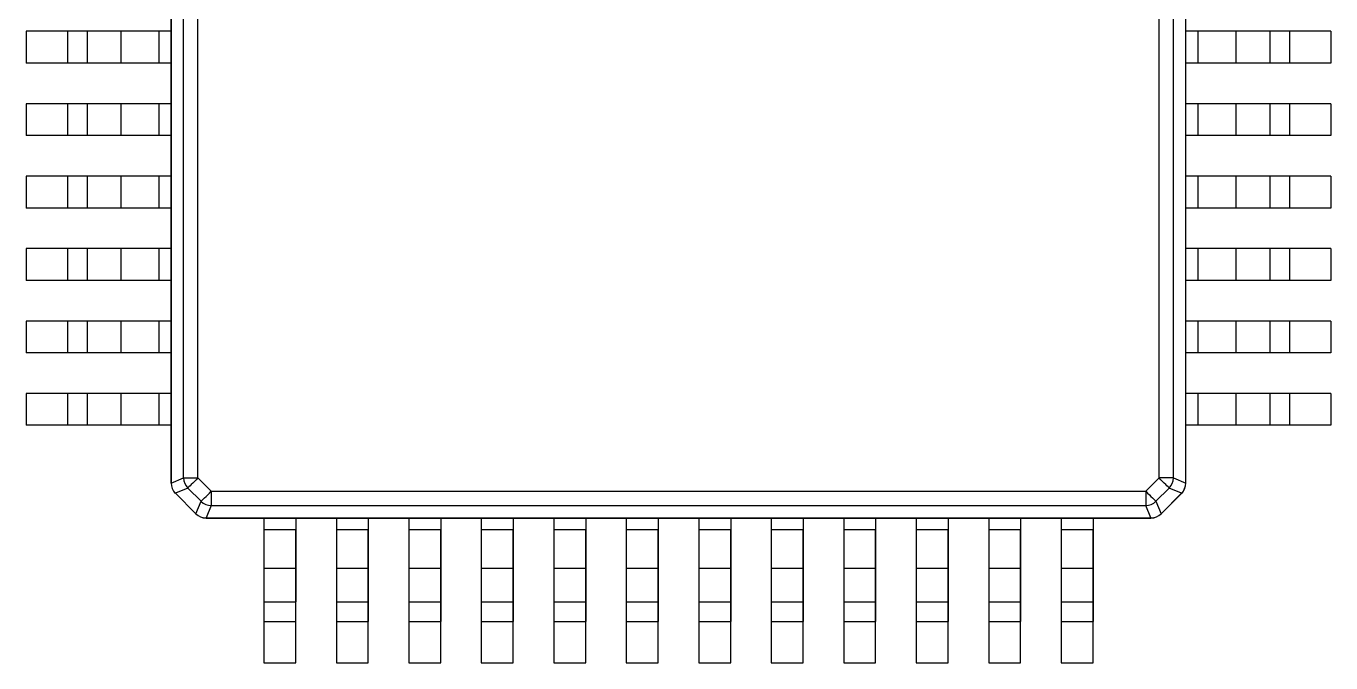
# Model space of a CAD drawing. Header units: millimetres. Extents: x 461 to 1302, y 117 to 711.
# Drawn here: x 706.76 to 724.76, y 601.65 to 610.44 of the extents above; entities that cross this region are included whole.
import ezdxf

# ---------------------------------------------------------------- set-up
doc = ezdxf.new("R2010")
doc.units = ezdxf.units.MM
doc.layers.get('0').update_dxf_attribs({"lineweight": 50})

msp = doc.modelspace()

# ---------------------------------------------------------------- linework, layer by layer
at = {"color": 7, "linetype": 'Continuous', "lineweight": 25}
for p, q in [((708.759, 604.135), (708.759, 617.17)), ((708.929, 604.206), (708.929, 617.099)), ((709.127, 604.206), (709.127, 617.099)), ((722.583, 604.206), (722.583, 616.899)), ((722.754, 604.135), (722.754, 616.97)), ((722.386, 604.206), (722.386, 616.346)), ((708.756, 610.933), (708.756, 610.373)), ((722.756, 610.373), (722.756, 610.933)), ((706.756, 610.373), (706.756, 609.933)), ((707.326, 610.373), (706.756, 610.373)), ((707.326, 610.373), (707.326, 609.933)), ((707.6, 610.373), (707.326, 610.373)), ((707.6, 610.373), (707.6, 609.933)), ((708.064, 610.373), (707.6, 610.373)), ((708.064, 610.373), (708.064, 609.933)), ((708.594, 610.373), (708.064, 610.373)), ((708.594, 609.933), (708.594, 610.373)), ((708.757, 610.373), (708.594, 610.373)), ((708.757, 610.373), (708.757, 609.933)), ((722.756, 609.933), (722.756, 610.373)), ((722.919, 610.373), (722.756, 610.373)), ((722.919, 610.373), (722.919, 609.933)), ((723.448, 610.373), (722.919, 610.373)), ((723.448, 609.933), (723.448, 610.373)), ((723.912, 610.373), (723.448, 610.373)), ((723.912, 610.373), (723.912, 609.933)), ((724.186, 610.373), (723.912, 610.373)), ((724.186, 610.373), (724.186, 609.933)), ((724.756, 610.373), (724.186, 610.373)), ((724.756, 610.373), (724.756, 609.933)), ((707.326, 609.933), (706.756, 609.933)), ((707.6, 609.933), (707.326, 609.933)), ((708.064, 609.933), (707.6, 609.933)), ((708.594, 609.933), (708.064, 609.933)), ((708.757, 609.933), (708.594, 609.933)), ((708.756, 609.933), (708.756, 609.373)), ((722.756, 609.373), (722.756, 609.933)), ((722.919, 609.933), (722.756, 609.933)), ((723.448, 609.933), (722.919, 609.933)), ((723.912, 609.933), (723.448, 609.933)), ((724.186, 609.933), (723.912, 609.933)), ((724.756, 609.933), (724.186, 609.933)), ((706.756, 609.373), (706.756, 608.933)), ((707.326, 609.373), (706.756, 609.373)), ((707.326, 609.373), (707.326, 608.933)), ((707.6, 609.373), (707.326, 609.373)), ((707.6, 609.373), (707.6, 608.933)), ((708.064, 609.373), (707.6, 609.373)), ((708.064, 609.373), (708.064, 608.933)), ((708.594, 609.373), (708.064, 609.373)), ((708.594, 608.933), (708.594, 609.373)), ((708.757, 609.373), (708.594, 609.373)), ((708.757, 609.373), (708.757, 608.933)), ((722.756, 608.933), (722.756, 609.373)), ((722.919, 609.373), (722.756, 609.373)), ((722.919, 609.373), (722.919, 608.933)), ((723.448, 609.373), (722.919, 609.373)), ((723.448, 608.933), (723.448, 609.373)), ((723.912, 609.373), (723.448, 609.373)), ((723.912, 609.373), (723.912, 608.933)), ((724.186, 609.373), (723.912, 609.373)), ((724.186, 609.373), (724.186, 608.933)), ((724.756, 609.373), (724.186, 609.373)), ((724.756, 609.373), (724.756, 608.933)), ((707.326, 608.933), (706.756, 608.933)), ((707.6, 608.933), (707.326, 608.933)), ((708.064, 608.933), (707.6, 608.933)), ((708.594, 608.933), (708.064, 608.933)), ((708.757, 608.933), (708.594, 608.933)), ((708.756, 608.933), (708.756, 608.373)), ((722.756, 608.373), (722.756, 608.933)), ((722.919, 608.933), (722.756, 608.933)), ((723.448, 608.933), (722.919, 608.933)), ((723.912, 608.933), (723.448, 608.933)), ((724.186, 608.933), (723.912, 608.933)), ((724.756, 608.933), (724.186, 608.933)), ((706.756, 608.373), (706.756, 607.933)), ((707.326, 608.373), (706.756, 608.373)), ((707.326, 608.373), (707.326, 607.933)), ((707.6, 608.373), (707.326, 608.373)), ((707.6, 608.373), (707.6, 607.933)), ((708.064, 608.373), (707.6, 608.373)), ((708.064, 608.373), (708.064, 607.933)), ((708.594, 608.373), (708.064, 608.373)), ((708.594, 607.933), (708.594, 608.373)), ((708.757, 608.373), (708.594, 608.373)), ((708.757, 608.373), (708.757, 607.933)), ((722.756, 607.933), (722.756, 608.373)), ((722.919, 608.373), (722.756, 608.373)), ((722.919, 608.373), (722.919, 607.933)), ((723.448, 608.373), (722.919, 608.373)), ((723.448, 607.933), (723.448, 608.373)), ((723.912, 608.373), (723.448, 608.373)), ((723.912, 608.373), (723.912, 607.933)), ((724.186, 608.373), (723.912, 608.373)), ((724.186, 608.373), (724.186, 607.933)), ((724.756, 608.373), (724.186, 608.373)), ((724.756, 608.373), (724.756, 607.933)), ((707.326, 607.933), (706.756, 607.933)), ((707.6, 607.933), (707.326, 607.933)), ((708.064, 607.933), (707.6, 607.933)), ((708.594, 607.933), (708.064, 607.933)), ((708.757, 607.933), (708.594, 607.933)), ((708.756, 607.933), (708.756, 607.373)), ((722.756, 607.373), (722.756, 607.933)), ((722.919, 607.933), (722.756, 607.933)), ((723.448, 607.933), (722.919, 607.933)), ((723.912, 607.933), (723.448, 607.933)), ((724.186, 607.933), (723.912, 607.933)), ((724.756, 607.933), (724.186, 607.933)), ((706.756, 607.373), (706.756, 606.933)), ((707.326, 607.373), (706.756, 607.373)), ((707.326, 607.373), (707.326, 606.933)), ((707.6, 607.373), (707.326, 607.373)), ((707.6, 607.373), (707.6, 606.933)), ((708.064, 607.373), (707.6, 607.373)), ((708.064, 607.373), (708.064, 606.933)), ((708.594, 607.373), (708.064, 607.373)), ((708.594, 606.933), (708.594, 607.373)), ((708.757, 607.373), (708.594, 607.373)), ((708.757, 607.373), (708.757, 606.933)), ((722.756, 606.933), (722.756, 607.373)), ((722.919, 607.373), (722.756, 607.373)), ((722.919, 607.373), (722.919, 606.933)), ((723.448, 607.373), (722.919, 607.373)), ((723.448, 606.933), (723.448, 607.373)), ((723.912, 607.373), (723.448, 607.373)), ((723.912, 607.373), (723.912, 606.933)), ((724.186, 607.373), (723.912, 607.373)), ((724.186, 607.373), (724.186, 606.933)), ((724.756, 607.373), (724.186, 607.373)), ((724.756, 607.373), (724.756, 606.933)), ((707.326, 606.933), (706.756, 606.933)), ((707.6, 606.933), (707.326, 606.933)), ((708.064, 606.933), (707.6, 606.933)), ((708.594, 606.933), (708.064, 606.933)), ((708.757, 606.933), (708.594, 606.933)), ((708.756, 606.933), (708.756, 606.373)), ((722.756, 606.373), (722.756, 606.933)), ((722.919, 606.933), (722.756, 606.933)), ((723.448, 606.933), (722.919, 606.933)), ((723.912, 606.933), (723.448, 606.933)), ((724.186, 606.933), (723.912, 606.933)), ((724.756, 606.933), (724.186, 606.933)), ((706.756, 606.373), (706.756, 605.933)), ((707.326, 606.373), (706.756, 606.373)), ((707.326, 606.373), (707.326, 605.933)), ((707.6, 606.373), (707.326, 606.373)), ((707.6, 606.373), (707.6, 605.933)), ((708.064, 606.373), (707.6, 606.373)), ((708.064, 606.373), (708.064, 605.933)), ((708.594, 606.373), (708.064, 606.373)), ((708.594, 605.933), (708.594, 606.373)), ((708.757, 606.373), (708.594, 606.373)), ((708.757, 606.373), (708.757, 605.933)), ((722.756, 605.933), (722.756, 606.373)), ((722.919, 606.373), (722.756, 606.373)), ((722.919, 606.373), (722.919, 605.933)), ((723.448, 606.373), (722.919, 606.373)), ((723.448, 605.933), (723.448, 606.373)), ((723.912, 606.373), (723.448, 606.373)), ((723.912, 606.373), (723.912, 605.933)), ((724.186, 606.373), (723.912, 606.373)), ((724.186, 606.373), (724.186, 605.933)), ((724.756, 606.373), (724.186, 606.373)), ((724.756, 606.373), (724.756, 605.933)), ((707.326, 605.933), (706.756, 605.933)), ((707.6, 605.933), (707.326, 605.933)), ((708.064, 605.933), (707.6, 605.933)), ((708.594, 605.933), (708.064, 605.933)), ((708.757, 605.933), (708.594, 605.933)), ((708.756, 605.933), (708.756, 605.373)), ((722.756, 605.373), (722.756, 605.933)), ((722.919, 605.933), (722.756, 605.933)), ((723.448, 605.933), (722.919, 605.933)), ((723.912, 605.933), (723.448, 605.933)), ((724.186, 605.933), (723.912, 605.933)), ((724.756, 605.933), (724.186, 605.933)), ((706.756, 605.373), (706.756, 604.933)), ((707.326, 605.373), (706.756, 605.373)), ((707.326, 605.373), (707.326, 604.933)), ((707.6, 605.373), (707.326, 605.373)), ((707.6, 605.373), (707.6, 604.933)), ((708.064, 605.373), (707.6, 605.373)), ((708.064, 605.373), (708.064, 604.933)), ((708.594, 605.373), (708.064, 605.373)), ((708.594, 604.933), (708.594, 605.373)), ((708.757, 605.373), (708.594, 605.373)), ((708.757, 605.373), (708.757, 604.933)), ((722.756, 604.933), (722.756, 605.373)), ((722.919, 605.373), (722.756, 605.373)), ((722.919, 605.373), (722.919, 604.933)), ((723.448, 605.373), (722.919, 605.373)), ((723.448, 604.933), (723.448, 605.373)), ((723.912, 605.373), (723.448, 605.373)), ((723.912, 605.373), (723.912, 604.933)), ((724.186, 605.373), (723.912, 605.373)), ((724.186, 605.373), (724.186, 604.933)), ((724.756, 605.373), (724.186, 605.373)), ((724.756, 605.373), (724.756, 604.933)), ((707.326, 604.933), (706.756, 604.933)), ((707.6, 604.933), (707.326, 604.933)), ((708.064, 604.933), (707.6, 604.933)), ((708.594, 604.933), (708.064, 604.933)), ((708.757, 604.933), (708.594, 604.933)), ((708.756, 604.933), (708.756, 604.135)), ((722.756, 604.135), (722.756, 604.933)), ((722.919, 604.933), (722.756, 604.933)), ((723.448, 604.933), (722.919, 604.933)), ((723.912, 604.933), (723.448, 604.933)), ((724.186, 604.933), (723.912, 604.933)), ((724.756, 604.933), (724.186, 604.933)), ((708.756, 604.135), (708.759, 604.135)), ((708.759, 604.135), (708.929, 604.206)), ((708.929, 604.206), (709.127, 604.206)), ((709.127, 604.206), (709.31, 604.023)), ((722.386, 604.206), (722.203, 604.023)), ((722.583, 604.206), (722.386, 604.206)), ((722.583, 604.206), (722.754, 604.135)), ((722.754, 604.135), (722.756, 604.135)), ((708.815, 603.994), (709.098, 603.711)), ((708.987, 604.066), (708.817, 603.996)), ((709.099, 603.713), (708.817, 603.996)), ((709.17, 603.884), (708.987, 604.066)), ((709.31, 604.023), (722.203, 604.023)), ((709.31, 604.023), (709.31, 603.826)), ((722.203, 604.023), (722.203, 603.826)), ((722.525, 604.066), (722.342, 603.884)), ((722.696, 603.996), (722.413, 603.713)), ((722.415, 603.711), (722.698, 603.994)), ((722.696, 603.996), (722.525, 604.066)), ((709.099, 603.713), (709.17, 603.884)), ((709.31, 603.826), (709.239, 603.655)), ((709.31, 603.826), (722.203, 603.826)), ((722.273, 603.655), (722.203, 603.826)), ((722.342, 603.884), (722.413, 603.713)), ((709.239, 603.655), (722.273, 603.655)), ((709.239, 603.655), (709.239, 603.653)), ((709.239, 603.653), (710.036, 603.653)), ((710.036, 603.653), (710.476, 603.653)), ((710.036, 603.653), (710.036, 603.49)), ((710.476, 603.653), (711.036, 603.653)), ((710.476, 603.653), (710.476, 603.653)), ((710.476, 603.653), (710.476, 603.49)), ((711.036, 603.653), (711.476, 603.653)), ((711.036, 603.653), (711.036, 603.49)), ((711.476, 603.653), (712.036, 603.653)), ((711.476, 603.653), (711.476, 603.653)), ((711.476, 603.653), (711.476, 603.49)), ((712.036, 603.653), (712.476, 603.653)), ((712.036, 603.653), (712.036, 603.49)), ((712.476, 603.653), (713.036, 603.653)), ((712.476, 603.653), (712.476, 603.653)), ((712.476, 603.653), (712.476, 603.49)), ((713.036, 603.653), (713.476, 603.653)), ((713.036, 603.653), (713.036, 603.49)), ((713.476, 603.653), (714.036, 603.653)), ((713.476, 603.653), (713.476, 603.653)), ((713.476, 603.653), (713.476, 603.49)), ((714.036, 603.653), (714.476, 603.653)), ((714.036, 603.653), (714.036, 603.49)), ((714.476, 603.653), (715.036, 603.653)), ((714.476, 603.653), (714.476, 603.653)), ((714.476, 603.653), (714.476, 603.49)), ((715.036, 603.653), (715.476, 603.653)), ((715.036, 603.653), (715.036, 603.49)), ((715.476, 603.653), (716.036, 603.653)), ((715.476, 603.653), (715.476, 603.653)), ((715.476, 603.653), (715.476, 603.49)), ((716.036, 603.653), (716.476, 603.653)), ((716.036, 603.653), (716.036, 603.49)), ((716.476, 603.653), (717.036, 603.653)), ((716.476, 603.653), (716.476, 603.653)), ((716.476, 603.653), (716.476, 603.49)), ((717.036, 603.653), (717.476, 603.653)), ((717.036, 603.653), (717.036, 603.49)), ((717.476, 603.653), (718.036, 603.653)), ((717.476, 603.653), (717.476, 603.653)), ((717.476, 603.653), (717.476, 603.49)), ((718.036, 603.653), (718.476, 603.653)), ((718.036, 603.653), (718.036, 603.49)), ((718.476, 603.653), (719.036, 603.653)), ((718.476, 603.653), (718.476, 603.653)), ((718.476, 603.653), (718.476, 603.49)), ((719.036, 603.653), (719.476, 603.653)), ((719.036, 603.653), (719.036, 603.49)), ((719.476, 603.653), (720.036, 603.653)), ((719.476, 603.653), (719.476, 603.653)), ((719.476, 603.653), (719.476, 603.49)), ((720.036, 603.653), (720.476, 603.653)), ((720.036, 603.653), (720.036, 603.49)), ((720.476, 603.653), (721.036, 603.653)), ((720.476, 603.653), (720.476, 603.653)), ((720.476, 603.653), (720.476, 603.49)), ((721.036, 603.653), (721.476, 603.653)), ((721.036, 603.653), (721.036, 603.49)), ((721.476, 603.653), (722.273, 603.653)), ((721.476, 603.653), (721.476, 603.653)), ((721.476, 603.653), (721.476, 603.49)), ((722.273, 603.653), (722.273, 603.655)), ((710.036, 603.49), (710.036, 602.96)), ((710.476, 603.49), (710.036, 603.49)), ((710.476, 603.216), (710.476, 603.49)), ((710.476, 603.49), (710.476, 602.96)), ((711.036, 603.49), (711.036, 602.96)), ((711.476, 603.49), (711.036, 603.49)), ((711.476, 603.216), (711.476, 603.49)), ((711.476, 603.49), (711.476, 602.96)), ((712.036, 603.49), (712.036, 602.96)), ((712.476, 603.49), (712.036, 603.49)), ((712.476, 603.216), (712.476, 603.49)), ((712.476, 603.49), (712.476, 602.96)), ((713.476, 603.49), (713.036, 603.49)), ((713.036, 603.49), (713.036, 602.96)), ((713.476, 603.216), (713.476, 603.49)), ((713.476, 603.49), (713.476, 602.96)), ((714.476, 603.49), (714.036, 603.49)), ((714.036, 603.49), (714.036, 602.96)), ((714.476, 603.216), (714.476, 603.49)), ((714.476, 603.49), (714.476, 602.96)), ((715.476, 603.49), (715.036, 603.49)), ((715.036, 603.49), (715.036, 602.96)), ((715.476, 603.216), (715.476, 603.49)), ((715.476, 603.49), (715.476, 602.96)), ((716.476, 603.49), (716.036, 603.49)), ((716.036, 603.49), (716.036, 602.96)), ((716.476, 603.216), (716.476, 603.49)), ((716.476, 603.49), (716.476, 602.96)), ((717.036, 603.49), (717.036, 602.96)), ((717.476, 603.49), (717.036, 603.49)), ((717.476, 603.216), (717.476, 603.49)), ((717.476, 603.49), (717.476, 602.96)), ((718.036, 603.49), (718.036, 602.96)), ((718.476, 603.49), (718.036, 603.49)), ((718.476, 603.216), (718.476, 603.49)), ((718.476, 603.49), (718.476, 602.96)), ((719.036, 603.49), (719.036, 602.96)), ((719.476, 603.49), (719.036, 603.49)), ((719.476, 603.216), (719.476, 603.49)), ((719.476, 603.49), (719.476, 602.96)), ((720.036, 603.49), (720.036, 602.96)), ((720.476, 603.49), (720.036, 603.49)), ((720.476, 603.216), (720.476, 603.49)), ((720.476, 603.49), (720.476, 602.96)), ((721.036, 603.49), (721.036, 602.96)), ((721.476, 603.49), (721.036, 603.49)), ((721.476, 603.216), (721.476, 603.49)), ((721.476, 603.49), (721.476, 602.96)), ((710.476, 602.753), (710.476, 603.216)), ((711.476, 602.753), (711.476, 603.216)), ((712.476, 602.753), (712.476, 603.216)), ((713.476, 602.753), (713.476, 603.216)), ((714.476, 602.753), (714.476, 603.216)), ((715.476, 602.753), (715.476, 603.216)), ((716.476, 602.753), (716.476, 603.216)), ((717.476, 602.753), (717.476, 603.216)), ((718.476, 602.753), (718.476, 603.216)), ((719.476, 602.753), (719.476, 603.216)), ((720.476, 602.753), (720.476, 603.216)), ((721.476, 602.753), (721.476, 603.216)), ((710.036, 602.96), (710.476, 602.96)), ((710.036, 602.96), (710.036, 602.496)), ((710.476, 602.96), (710.476, 602.496)), ((711.036, 602.96), (711.476, 602.96)), ((711.036, 602.96), (711.036, 602.496)), ((711.476, 602.96), (711.476, 602.496)), ((712.036, 602.96), (712.476, 602.96)), ((712.036, 602.96), (712.036, 602.496)), ((712.476, 602.96), (712.476, 602.496)), ((713.036, 602.96), (713.476, 602.96)), ((713.036, 602.96), (713.036, 602.496)), ((713.476, 602.96), (713.476, 602.496)), ((714.036, 602.96), (714.476, 602.96)), ((714.036, 602.96), (714.036, 602.496)), ((714.476, 602.96), (714.476, 602.496)), ((715.036, 602.96), (715.476, 602.96)), ((715.036, 602.96), (715.036, 602.496)), ((715.476, 602.96), (715.476, 602.496)), ((716.036, 602.96), (716.476, 602.96)), ((716.036, 602.96), (716.036, 602.496)), ((716.476, 602.96), (716.476, 602.496)), ((717.036, 602.96), (717.476, 602.96)), ((717.036, 602.96), (717.036, 602.496)), ((717.476, 602.96), (717.476, 602.496)), ((718.036, 602.96), (718.476, 602.96)), ((718.036, 602.96), (718.036, 602.496)), ((718.476, 602.96), (718.476, 602.496)), ((719.036, 602.96), (719.476, 602.96)), ((719.036, 602.96), (719.036, 602.496)), ((719.476, 602.96), (719.476, 602.496)), ((720.036, 602.96), (720.476, 602.96)), ((720.036, 602.96), (720.036, 602.496)), ((720.476, 602.96), (720.476, 602.496)), ((721.036, 602.96), (721.476, 602.96)), ((721.036, 602.96), (721.036, 602.496)), ((721.476, 602.96), (721.476, 602.496)), ((711.476, 602.223), (711.476, 602.753)), ((712.476, 602.223), (712.476, 602.753)), ((713.476, 602.223), (713.476, 602.753)), ((714.476, 602.223), (714.476, 602.753)), ((715.476, 602.223), (715.476, 602.753)), ((716.476, 602.223), (716.476, 602.753)), ((717.476, 602.223), (717.476, 602.753)), ((718.476, 602.223), (718.476, 602.753)), ((719.476, 602.223), (719.476, 602.753)), ((720.476, 602.223), (720.476, 602.753)), ((721.476, 602.223), (721.476, 602.753)), ((710.036, 602.496), (710.476, 602.496)), ((710.036, 602.496), (710.036, 602.223)), ((711.036, 602.496), (711.476, 602.496)), ((711.036, 602.496), (711.036, 602.223)), ((711.476, 602.496), (711.476, 602.223)), ((712.036, 602.496), (712.476, 602.496)), ((712.036, 602.496), (712.036, 602.223)), ((712.476, 602.496), (712.476, 602.223)), ((713.036, 602.496), (713.476, 602.496)), ((713.036, 602.496), (713.036, 602.223)), ((713.476, 602.496), (713.476, 602.223)), ((714.036, 602.496), (714.476, 602.496)), ((714.036, 602.496), (714.036, 602.223)), ((714.476, 602.496), (714.476, 602.223)), ((715.036, 602.496), (715.476, 602.496)), ((715.036, 602.496), (715.036, 602.223)), ((715.476, 602.496), (715.476, 602.223)), ((716.036, 602.496), (716.476, 602.496)), ((716.036, 602.496), (716.036, 602.223)), ((716.476, 602.496), (716.476, 602.223)), ((717.036, 602.496), (717.476, 602.496)), ((717.036, 602.496), (717.036, 602.223)), ((717.476, 602.496), (717.476, 602.223)), ((718.036, 602.496), (718.476, 602.496)), ((718.036, 602.496), (718.036, 602.223)), ((718.476, 602.496), (718.476, 602.223)), ((719.036, 602.496), (719.476, 602.496)), ((719.036, 602.496), (719.036, 602.223)), ((719.476, 602.496), (719.476, 602.223)), ((720.036, 602.496), (720.476, 602.496)), ((720.036, 602.496), (720.036, 602.223)), ((720.476, 602.496), (720.476, 602.223)), ((721.036, 602.496), (721.476, 602.496)), ((721.036, 602.496), (721.036, 602.223)), ((721.476, 602.496), (721.476, 602.223)), ((710.036, 602.223), (710.476, 602.223)), ((710.036, 602.223), (710.036, 601.653)), ((710.476, 601.653), (710.476, 602.223)), ((711.036, 602.223), (711.476, 602.223)), ((711.036, 602.223), (711.036, 601.653)), ((711.476, 601.653), (711.476, 602.223)), ((712.036, 602.223), (712.476, 602.223)), ((712.036, 602.223), (712.036, 601.653)), ((712.476, 601.653), (712.476, 602.223)), ((713.036, 602.223), (713.476, 602.223)), ((713.036, 602.223), (713.036, 601.653)), ((713.476, 601.653), (713.476, 602.223)), ((714.036, 602.223), (714.476, 602.223)), ((714.036, 602.223), (714.036, 601.653)), ((714.476, 601.653), (714.476, 602.223)), ((715.036, 602.223), (715.476, 602.223)), ((715.036, 602.223), (715.036, 601.653)), ((715.476, 601.653), (715.476, 602.223)), ((716.036, 602.223), (716.476, 602.223)), ((716.036, 602.223), (716.036, 601.653)), ((716.476, 601.653), (716.476, 602.223)), ((717.036, 602.223), (717.476, 602.223)), ((717.036, 602.223), (717.036, 601.653)), ((717.476, 601.653), (717.476, 602.223)), ((718.036, 602.223), (718.476, 602.223)), ((718.036, 602.223), (718.036, 601.653)), ((718.476, 601.653), (718.476, 602.223)), ((719.036, 602.223), (719.476, 602.223)), ((719.036, 602.223), (719.036, 601.653)), ((719.476, 601.653), (719.476, 602.223)), ((720.036, 602.223), (720.476, 602.223)), ((720.036, 602.223), (720.036, 601.653)), ((720.476, 601.653), (720.476, 602.223)), ((721.036, 602.223), (721.476, 602.223)), ((721.036, 602.223), (721.036, 601.653)), ((721.476, 601.653), (721.476, 602.223)), ((710.036, 601.653), (710.476, 601.653)), ((711.036, 601.653), (711.476, 601.653)), ((712.036, 601.653), (712.476, 601.653)), ((713.036, 601.653), (713.476, 601.653)), ((714.036, 601.653), (714.476, 601.653)), ((715.036, 601.653), (715.476, 601.653)), ((716.036, 601.653), (716.476, 601.653)), ((717.036, 601.653), (717.476, 601.653)), ((718.036, 601.653), (718.476, 601.653)), ((719.036, 601.653), (719.476, 601.653)), ((720.036, 601.653), (720.476, 601.653)), ((721.036, 601.653), (721.476, 601.653))]:
    msp.add_line(p, q, dxfattribs=at)
at = {"color": 7, "linetype": 'Continuous', "lineweight": 25, "flags": 128}
for points in [[(709.127, 604.206), (709.102, 604.181), (709.078, 604.157), (709.055, 604.135), (709.035, 604.114), (709.018, 604.097), (709.003, 604.083), (708.993, 604.073), (708.987, 604.066)], [(722.525, 604.066), (722.519, 604.073), (722.509, 604.083), (722.495, 604.097), (722.477, 604.114), (722.457, 604.135), (722.434, 604.157), (722.41, 604.181), (722.386, 604.206)], [(709.17, 603.884), (709.176, 603.89), (709.186, 603.9), (709.2, 603.914), (709.218, 603.931), (709.238, 603.952), (709.261, 603.974), (709.285, 603.998), (709.31, 604.023)], [(722.203, 604.023), (722.227, 603.998), (722.252, 603.974), (722.274, 603.952), (722.294, 603.931), (722.312, 603.914), (722.326, 603.9), (722.336, 603.89), (722.342, 603.884)], [(709.098, 603.711), (709.098, 603.711), (709.098, 603.711), (709.098, 603.711), (709.098, 603.712), (709.098, 603.712), (709.099, 603.712), (709.099, 603.712), (709.099, 603.713)], [(710.476, 602.223), (710.476, 602.304), (710.476, 602.383), (710.476, 602.46), (710.476, 602.532), (710.476, 602.598), (710.476, 602.658), (710.476, 602.71), (710.476, 602.753)]]:
    msp.add_lwpolyline(points, dxfattribs=at)
at = {"color": 7, "linetype": 'Continuous', "lineweight": 25}
for centre, radius, start, end in [((708.956, 604.135), 0.2, 180, 225), ((708.961, 604.137), 0.203, 180.5922, 224.4033), ((709.132, 604.208), 0.203, 180.5947, 224.4052), ((722.38, 604.208), 0.203, 315.5948, 359.4053), ((722.551, 604.137), 0.203, 315.5967, 359.4078), ((722.556, 604.135), 0.2, 315, 0), ((722.556, 604.135), 0.2, 315, 0), ((708.964, 603.844), 0.212, 134.1798, 134.8572), ((722.67, 603.968), 0.0382, 43.1361, 46.8639), ((709.312, 604.028), 0.203, 225.6183, 269.3818), ((722.2, 604.029), 0.203, 270.6237, 314.3762), ((709.239, 603.853), 0.2, 225, 270), ((709.241, 603.858), 0.203, 225.6062, 269.3939), ((722.271, 603.858), 0.203, 270.5973, 314.3939), ((722.273, 603.853), 0.2, 270, 315), ((722.273, 603.853), 0.2, 270, 315), ((722.439, 603.738), 0.0362, 223.0304, 226.9696), ((587.941, 602.346), 122.535, 359.94224, 0.07023)]:
    msp.add_arc(centre, radius, start, end, dxfattribs=at)

doc.saveas('drawing.dxf')
